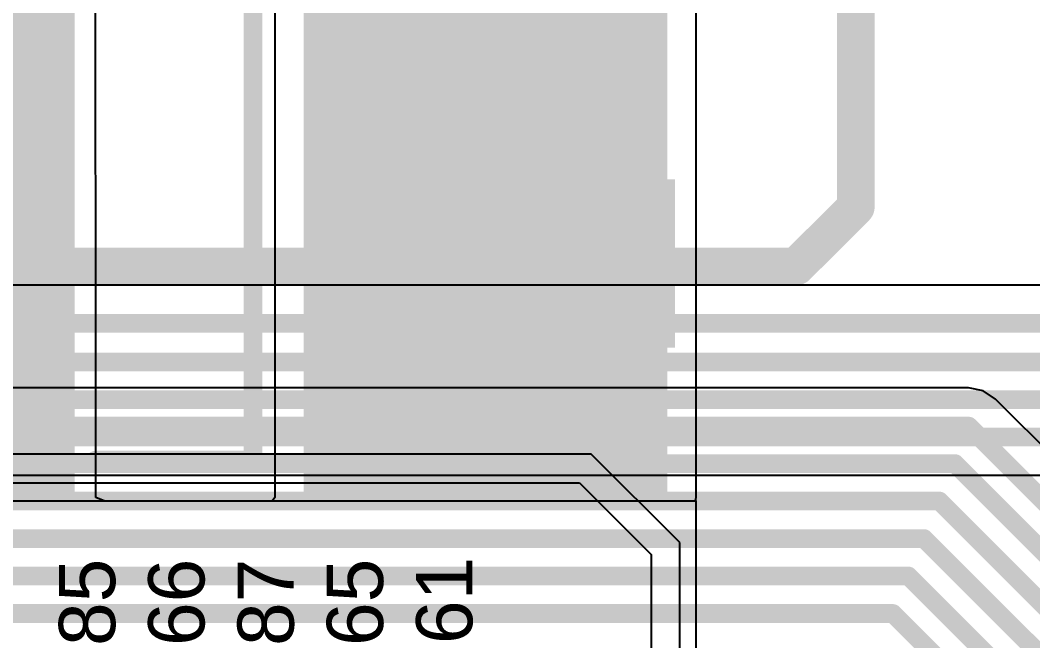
# Model space of a CAD drawing. Header units: inches. Extents: x -17.5 to 14.7, y -6.2 to 5.9.
# Drawn here: x 1.741 to 2.281, y 2.26 to 2.591 of the extents above; entities that cross this region are included whole.
import ezdxf

# ---------------------------------------------------------------- set-up
doc = ezdxf.new("R2010")
doc.units = ezdxf.units.IN
doc.header["$MEASUREMENT"] = 0
for name, color, linetype in [('Bottom Layer', 5, 'Continuous'), ('Ground Layer', 76, 'Continuous'), ('Power Layer', 16, 'Continuous'), ('Top Layer', 1, 'Continuous'), ('Top Overlay', 2, 'Continuous'), ('Top Paste', 8, 'Continuous'), ('Top Solder', 216, 'Continuous')]:
    doc.layers.add(name, color=color, linetype=linetype)
doc.styles.add('Arial', font='', dxfattribs={"height": 0.2})
doc.styles.get('Arial').set_extended_font_data('Arial')

# ---------------------------------------------------------------- blocks, each defined once
blk = doc.blocks.new('D2P____164')
at = {"layer": 'Top Layer'}
for points in [[(-0.225, 0.38504), (0.225, 0.38504), (0.225, 0.03504), (-0.225, 0.03504)], [(-0.14094, -0.13504), (-0.05906, -0.13504), (-0.05906, -0.28504), (-0.14094, -0.28504)]]:
    blk.add_hatch(color=1, dxfattribs=at).paths.add_polyline_path(points)
at = {"layer": 'Top Paste'}
for points in [[(-0.225, 0.38504), (0.225, 0.38504), (0.225, 0.03504), (-0.225, 0.03504)], [(-0.14094, -0.13504), (-0.05906, -0.13504), (-0.05906, -0.28504), (-0.14094, -0.28504)]]:
    blk.add_hatch(color=8, dxfattribs=at).paths.add_polyline_path(points)
at = {"layer": 'Top Solder'}
for points in [[(-0.229, 0.38904), (0.229, 0.38904), (0.229, 0.03104), (-0.229, 0.03104)], [(-0.14494, -0.13104), (-0.05506, -0.13104), (-0.05506, -0.28904), (-0.14494, -0.28904)]]:
    blk.add_hatch(color=216, dxfattribs=at).paths.add_polyline_path(points)
at = {"layer": 'Top Overlay'}
for points in [[(-0.205, 0.02, 0.01, 0.01, 0), (-0.205, -0.064, 0.01, 0.01, 0)], [(-0.205, -0.064, 0.01, 0.01, 0), (0.201, -0.064, 0.01, 0.01, 0)], [(-0.156, -0.205, 0.01, 0.01, 0), (-0.151, -0.21, 0.01, 0.01, 0)], [(-0.156, -0.205, 0.01, 0.01, 0), (-0.156, -0.215, 0.01, 0.01, 0)], [(-0.151, -0.21, 0.01, 0.01, 0), (-0.156, -0.215, 0.01, 0.01, 0)]]:
    blk.add_lwpolyline(points, format="xyseb", dxfattribs=at)
for points in [[(-0.2075, 0.02, 0.005, 0.005, 1), (-0.2025, 0.02, 0.005, 0.005, 1)], [(-0.2075, -0.064, 0.005, 0.005, 1), (-0.2025, -0.064, 0.005, 0.005, 1)], [(-0.2075, -0.064, 0.005, 0.005, 1), (-0.2025, -0.064, 0.005, 0.005, 1)], [(-0.1585, -0.205, 0.005, 0.005, 1), (-0.1535, -0.205, 0.005, 0.005, 1)], [(-0.1585, -0.205, 0.005, 0.005, 1), (-0.1535, -0.205, 0.005, 0.005, 1)], [(-0.1535, -0.21, 0.005, 0.005, 1), (-0.1485, -0.21, 0.005, 0.005, 1)], [(-0.1535, -0.21, 0.005, 0.005, 1), (-0.1485, -0.21, 0.005, 0.005, 1)], [(-0.1585, -0.215, 0.005, 0.005, 1), (-0.1535, -0.215, 0.005, 0.005, 1)], [(-0.1585, -0.215, 0.005, 0.005, 1), (-0.1535, -0.215, 0.005, 0.005, 1)]]:
    blk.add_lwpolyline(points, format="xyseb", close=True, dxfattribs=at)

msp = doc.modelspace()

# ---------------------------------------------------------------- hatches: boundary and pattern name
at = {"layer": 'Top Layer'}
for points in [[(1.892, 2.336), (2.08604, 2.336), (2.08604, 3.08952), (1.892, 3.08952)], [(0.66031, 2.336), (1.76596, 2.336), (1.76596, 2.50754), (0.66031, 2.50754)]]:
    msp.add_hatch(color=1, dxfattribs=at).paths.add_polyline_path(points)

# ---------------------------------------------------------------- linework, layer by layer
at = {"layer": 'Bottom Layer'}
for p, q in [((2.24664, 2.39455), (0.54284, 2.39455)), ((2.25444, 2.39299), (2.24664, 2.39455)), ((2.26106, 2.38857), (2.25444, 2.39299)), ((2.36422, 2.28541), (2.26106, 2.38857))]:
    msp.add_line(p, q, dxfattribs=at)
for points in [[(0.54284, 2.37415, 0.01, 0.01, 0), (2.24664, 2.37415, 0.01, 0.01, 0)], [(2.24664, 2.37415, 0.01, 0.01, 0), (2.35577, 2.26502, 0.01, 0.01, 0)], [(0.78231, 2.35415, 0.01, 0.01, 0), (2.23935, 2.35415, 0.01, 0.01, 0)], [(2.23935, 2.35415, 0.01, 0.01, 0), (2.34848, 2.24502, 0.01, 0.01, 0)], [(0.79059, 2.33415, 0.01, 0.01, 0), (2.23106, 2.33415, 0.01, 0.01, 0)], [(2.23106, 2.33415, 0.01, 0.01, 0), (2.3402, 2.22502, 0.01, 0.01, 0)], [(0.79888, 2.31415, 0.01, 0.01, 0), (2.22278, 2.31415, 0.01, 0.01, 0)], [(2.22278, 2.31415, 0.01, 0.01, 0), (2.33191, 2.20502, 0.01, 0.01, 0)], [(0.80716, 2.29415, 0.01, 0.01, 0), (2.21449, 2.29415, 0.01, 0.01, 0)], [(2.21449, 2.29415, 0.01, 0.01, 0), (2.31593, 2.19271, 0.01, 0.01, 0)], [(1.2518, 2.27415, 0.01, 0.01, 0), (2.20621, 2.27415, 0.01, 0.01, 0)], [(2.20621, 2.27415, 0.01, 0.01, 0), (2.29607, 2.18429, 0.01, 0.01, 0)]]:
    msp.add_lwpolyline(points, format="xyseb", dxfattribs=at)
for points in [[(2.24414, 2.37415, 0.005, 0.005, 1), (2.24914, 2.37415, 0.005, 0.005, 1)], [(2.24414, 2.37415, 0.005, 0.005, 1), (2.24914, 2.37415, 0.005, 0.005, 1)], [(2.23685, 2.35415, 0.005, 0.005, 1), (2.24185, 2.35415, 0.005, 0.005, 1)], [(2.23685, 2.35415, 0.005, 0.005, 1), (2.24185, 2.35415, 0.005, 0.005, 1)], [(2.22856, 2.33415, 0.005, 0.005, 1), (2.23356, 2.33415, 0.005, 0.005, 1)], [(2.22856, 2.33415, 0.005, 0.005, 1), (2.23356, 2.33415, 0.005, 0.005, 1)], [(2.22028, 2.31415, 0.005, 0.005, 1), (2.22528, 2.31415, 0.005, 0.005, 1)], [(2.22028, 2.31415, 0.005, 0.005, 1), (2.22528, 2.31415, 0.005, 0.005, 1)], [(2.21199, 2.29415, 0.005, 0.005, 1), (2.21699, 2.29415, 0.005, 0.005, 1)], [(2.21199, 2.29415, 0.005, 0.005, 1), (2.21699, 2.29415, 0.005, 0.005, 1)], [(2.20371, 2.27415, 0.005, 0.005, 1), (2.20871, 2.27415, 0.005, 0.005, 1)], [(2.20371, 2.27415, 0.005, 0.005, 1), (2.20871, 2.27415, 0.005, 0.005, 1)]]:
    msp.add_lwpolyline(points, format="xyseb", close=True, dxfattribs=at)
at = {"layer": 'Ground Layer'}
for p, q in [((3.32282, 2.44939), (0.74704, 2.44939)), ((0.77967, 2.34793), (2.44923, 2.34793))]:
    msp.add_line(p, q, dxfattribs=at)
for points in [[(0.74704, 2.429, 0.01, 0.01, 0), (3.32282, 2.429, 0.01, 0.01, 0)], [(0.75465, 2.40833, 0.01, 0.01, 0), (3.31167, 2.40833, 0.01, 0.01, 0)], [(0.76294, 2.38833, 0.01, 0.01, 0), (3.30167, 2.38833, 0.01, 0.01, 0)], [(0.77122, 2.36833, 0.01, 0.01, 0), (2.45767, 2.36833, 0.01, 0.01, 0)]]:
    msp.add_lwpolyline(points, format="xyseb", dxfattribs=at)
at = {"layer": 'Power Layer'}
for p, q in [((2.0454, 2.35915), (0.63621, 2.35915)), ((2.09256, 2.312), (2.0454, 2.35915)), ((0.64194, 2.34386), (2.03907, 2.34386)), ((2.03907, 2.34386), (2.07726, 2.30567)), ((2.09256, 1.08016), (2.09256, 2.312)), ((2.07726, 2.30567), (2.07726, 1.08649))]:
    msp.add_line(p, q, dxfattribs=at)
for points in [[(2.1865, 2.49111, 0.02, 0.02, 0), (2.1865, 2.93838, 0.02, 0.02, 0)], [(2.15477, 2.45938, 0.02, 0.02, 0), (2.1865, 2.49111, 0.02, 0.02, 0)], [(0.62114, 2.45938, 0.02, 0.02, 0), (2.15477, 2.45938, 0.02, 0.02, 0)]]:
    msp.add_lwpolyline(points, format="xyseb", dxfattribs=at)
for points in [[(2.1815, 2.49111, 0.01, 0.01, 1), (2.1915, 2.49111, 0.01, 0.01, 1)], [(2.1815, 2.49111, 0.01, 0.01, 1), (2.1915, 2.49111, 0.01, 0.01, 1)], [(2.14977, 2.45938, 0.01, 0.01, 1), (2.15977, 2.45938, 0.01, 0.01, 1)], [(2.14977, 2.45938, 0.01, 0.01, 1), (2.15977, 2.45938, 0.01, 0.01, 1)]]:
    msp.add_lwpolyline(points, format="xyseb", close=True, dxfattribs=at)
at = {"layer": 'Top Layer'}
for p, q in [((2.10133, 2.336), (2.10133, 3.08952)), ((1.87671, 2.81768), (1.87671, 2.336)), ((1.78096, 2.50902), (1.78096, 2.801)), ((1.78125, 2.50754), (1.78096, 2.50902)), ((1.78125, 2.336), (1.78125, 2.50754)), ((2.10142, 2.33415), (-0.245, 2.33415)), ((1.78599, 2.33415), (1.78125, 2.336)), ((1.87519, 2.33415), (1.78599, 2.33415)), ((1.87671, 2.336), (1.87519, 2.33415)), ((2.10105, 2.3346), (2.10133, 2.336)), ((2.10142, 2.33415), (2.10105, 2.3346)), ((2.10142, 1.1), (2.10142, 2.33415)), ((2.10142, 1.13294), (2.10142, 2.33415)), ((2.10142, 2.33415), (2.10142, 2.33415))]:
    msp.add_line(p, q, dxfattribs=at)

# ---------------------------------------------------------------- block references
at = {"rotation": 90}
msp.add_blockref('D2P____164', (1.801, 2.561), dxfattribs=at)

# ---------------------------------------------------------------- texts
at = {"layer": 'Top Overlay', "style": 'Arial'}
for s, p in [('C85', (1.79148, 2.22653)), ('R66', (1.8391, 2.22653)), ('C87', (1.88673, 2.22653)), ('R65', (1.93435, 2.22653)), ('R61', (1.98197, 2.22755))]:
    msp.add_text(s, height=0.03, rotation=90, dxfattribs=at).set_placement(p)

doc.saveas('drawing.dxf')
